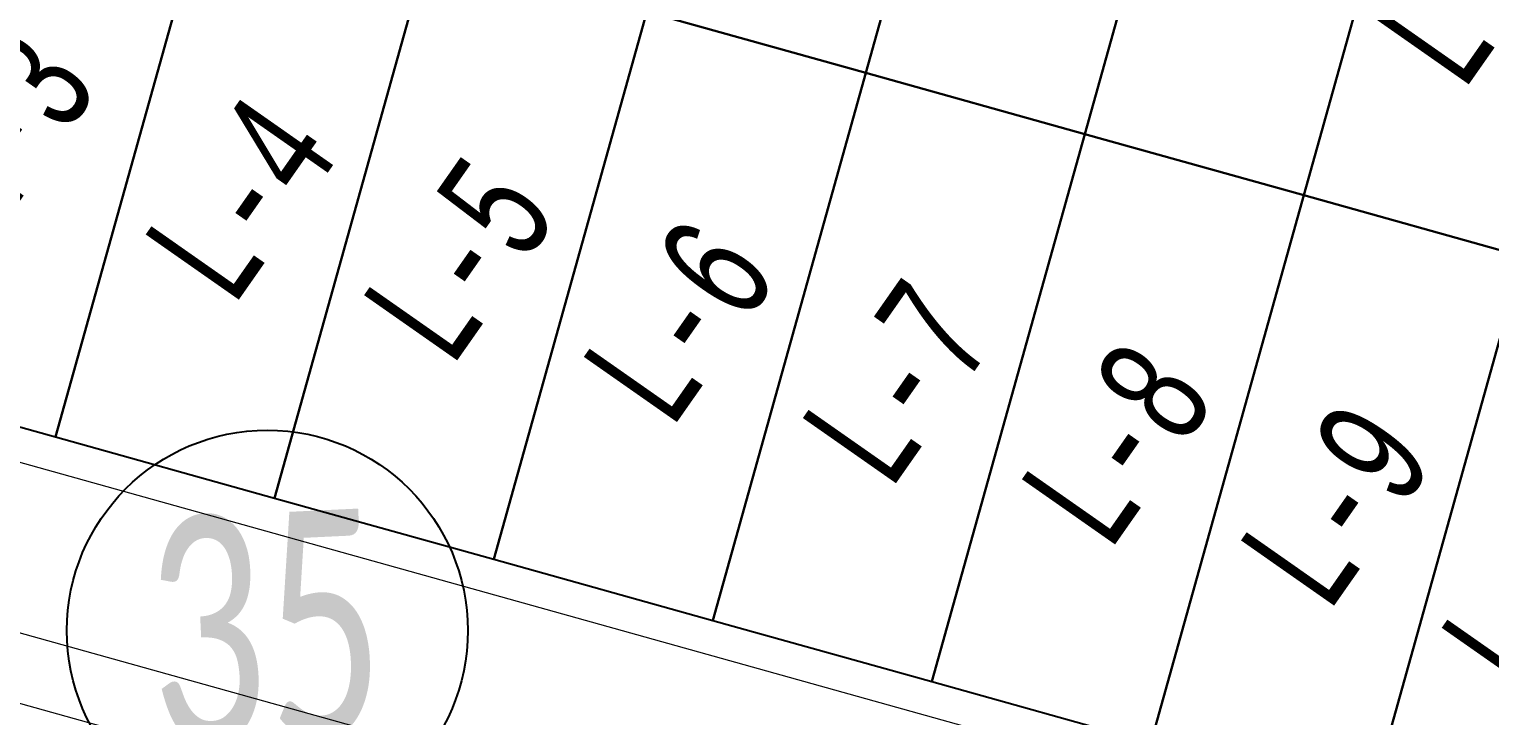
# Model space of a CAD drawing. Header units: millimetres. Extents: x 474016 to 477875, y 2288607 to 2292200.
# Drawn here: x 474575.9 to 474640.1, y 2289286.1 to 2289316.3 of the extents above; entities that cross this region are included whole.
import ezdxf
from ezdxf.enums import TextEntityAlignment as Align

# ---------------------------------------------------------------- set-up
doc = ezdxf.new("R2010")
doc.units = ezdxf.units.MM
doc.header["$LTSCALE"] = 50
for name, color, linetype, lineweight in [('BANQUETA', 251, 'Continuous', 5), ('JARDINES', 98, 'Continuous', 13), ('NO DE MZ', 3, 'Continuous', 18)]:
    doc.layers.add(name, color=color, linetype=linetype, lineweight=lineweight)
doc.layers.add('CVL_LOTIF', color=1, linetype='Continuous')
doc.layers.add('MZ Y LT', color=7, linetype='Continuous', lineweight=13, true_color=0x0d2bf2)
doc.styles.add('Legend', font='calibri.ttf')
doc.styles.add('MONOTXT4', font='MONOTXT4.shx', dxfattribs={"width": 0.55})

msp = doc.modelspace()

# ---------------------------------------------------------------- linework, layer by layer
at = {"color": 3}
msp.add_circle((474586.341, 2289289.808), 8.813, dxfattribs=at)
at = {"layer": 'BANQUETA'}
msp.add_lwpolyline([(474677.569, 2289323.71), (474557.179, 2289357.346, 0.414214), (474554.715, 2289355.958), (474541.529, 2289308.765, 0.414214), (474542.918, 2289306.301), (474663.307, 2289272.665)], format="xyb", dxfattribs=at)
at = {"layer": 'CVL_LOTIF'}
for points in [[(474619.378, 2289338.41), (474609.747, 2289341.101), (474603.02, 2289317.023), (474612.651, 2289314.333)], [(474629.009, 2289335.72), (474619.378, 2289338.41), (474612.651, 2289314.333), (474622.282, 2289311.642)], [(474638.64, 2289333.029), (474629.009, 2289335.72), (474622.282, 2289311.642), (474631.913, 2289308.951)], [(474648.272, 2289330.338), (474638.64, 2289333.029), (474631.913, 2289308.951), (474641.544, 2289306.26)], [(474583.757, 2289322.405), (474574.126, 2289325.096), (474570.763, 2289313.057), (474567.399, 2289301.018), (474577.03, 2289298.327)], [(474593.389, 2289319.714), (474583.757, 2289322.405), (474577.03, 2289298.327), (474586.661, 2289295.636)], [(474603.02, 2289317.023), (474593.389, 2289319.714), (474586.661, 2289295.636), (474596.293, 2289292.946)], [(474612.651, 2289314.333), (474603.02, 2289317.023), (474596.293, 2289292.946), (474605.924, 2289290.255)], [(474622.282, 2289311.642), (474612.651, 2289314.333), (474605.924, 2289290.255), (474615.555, 2289287.564)], [(474631.913, 2289308.951), (474622.282, 2289311.642), (474615.555, 2289287.564), (474625.186, 2289284.873)], [(474641.544, 2289306.26), (474631.913, 2289308.951), (474625.186, 2289284.873), (474634.817, 2289282.182)], [(474651.176, 2289303.569), (474641.544, 2289306.26), (474634.817, 2289282.182), (474644.448, 2289279.491)]]:
    msp.add_lwpolyline(points, close=True, dxfattribs=at)
at = {"layer": 'JARDINES'}
msp.add_lwpolyline([(474648.764, 2289269.229, -0.388075), (474647.957, 2289266.34), (474539.125, 2289296.747, -0.386646), (474539.932, 2289299.636)], format="xyb", close=True, dxfattribs=at)

# ---------------------------------------------------------------- texts
at = {"layer": 'MZ Y LT', "lineweight": 13, "style": 'MONOTXT4', "width": 0.65}
for s, p in [('L-16', (474640.033, 2289319.43)), ('L-3', (474574.555, 2289311.767)), ('L-4', (474585.15, 2289308.807)), ('L-5', (474594.781, 2289306.116)), ('L-6', (474604.412, 2289303.425)), ('L-7', (474614.043, 2289300.734)), ('L-8', (474623.674, 2289298.043)), ('L-9', (474633.305, 2289295.353)), ('L-10', (474642.937, 2289292.662))]:
    msp.add_text(s, height=5, rotation=55, dxfattribs=at).set_placement(p, align=Align.MIDDLE)
at = {"layer": 'NO DE MZ', "lineweight": 9, "style": 'Legend', "width": 0.65}
msp.add_text('35', height=10, rotation=2.71548, dxfattribs=at).set_placement((474586.237, 2289289.978), align=Align.MIDDLE)

doc.saveas('drawing.dxf')
